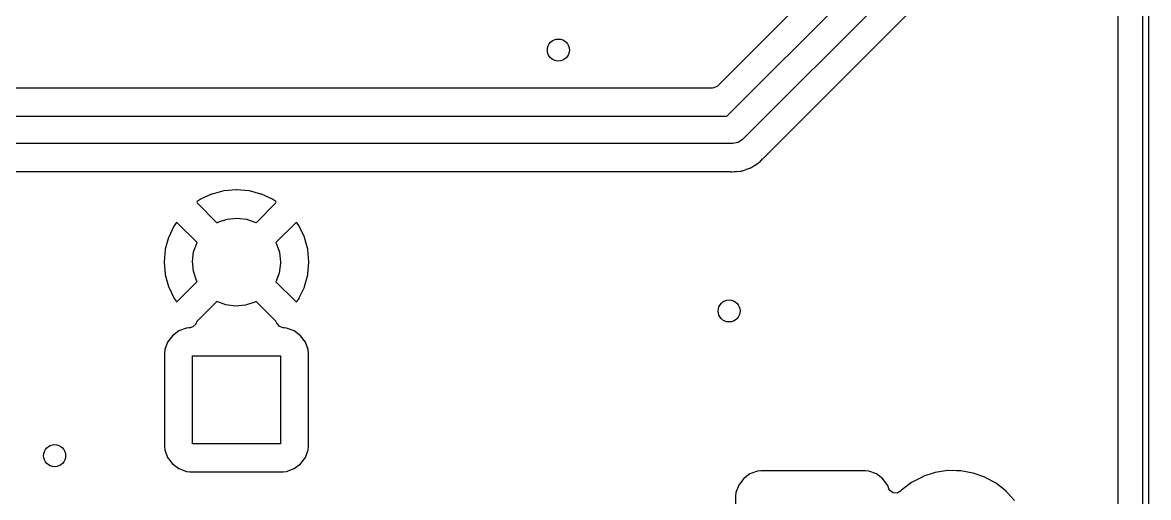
# Model space of a CAD drawing. Extents: x 10 to 287, y -200 to -10.
# Drawn here: x 157.41 to 177.84, y -80.01 to -71.38 of the extents above; entities that cross this region are included whole.
import ezdxf

# ---------------------------------------------------------------- set-up
doc = ezdxf.new("R2010")
doc.units = 0
doc.layers.add('BLACK', color=7, linetype='CONTINUOUS')

msp = doc.modelspace()

# ---------------------------------------------------------------- linework, layer by layer
at = {"layer": 'BLACK', "linetype": 'CONTINUOUS'}
for p, q in [((177.74, -125.135), (177.74, -55.285)), ((177.84, -55.235), (177.84, -125.185)), ((177.281, -57.4262), (177.281, -122.973)), ((172.78, -69.7727), (170.018, -72.5346)), ((170.191, -73.08), (173.367, -69.9048)), ((173.644, -70.3344), (170.472, -73.5068)), ((170.841, -73.8572), (173.674, -71.0241)), ((170.018, -72.5346), (169.955, -72.5686)), ((169.929, -72.5715), (154.696, -72.5715)), ((169.955, -72.5686), (169.929, -72.5715)), ((154.434, -73.08), (170.191, -73.08)), ((170.472, -73.5068), (170.391, -73.561)), ((170.295, -73.58), (154.33, -73.58)), ((170.391, -73.561), (170.295, -73.58)), ((170.702, -73.9705), (170.764, -73.9326)), ((170.764, -73.9326), (170.772, -73.9252)), ((170.772, -73.9252), (170.773, -73.9252)), ((170.773, -73.9252), (170.775, -73.9226)), ((170.775, -73.9226), (170.779, -73.9199)), ((170.779, -73.9199), (170.785, -73.9159)), ((170.785, -73.9159), (170.838, -73.8596)), ((170.838, -73.8596), (170.841, -73.8572)), ((154.343, -74.0885), (170.228, -74.0885)), ((170.228, -74.0885), (170.247, -74.0899)), ((170.247, -74.0899), (170.261, -74.0921)), ((170.261, -74.0921), (170.261, -74.0921)), ((170.261, -74.0921), (170.268, -74.0932)), ((170.268, -74.0932), (170.276, -74.0926)), ((170.276, -74.0926), (170.321, -74.0889)), ((170.276, -74.0926), (170.276, -74.0926)), ((170.321, -74.0889), (170.331, -74.0885)), ((170.331, -74.0885), (170.339, -74.0885)), ((170.339, -74.0885), (170.357, -74.0865)), ((170.357, -74.0865), (170.368, -74.0852)), ((170.368, -74.0852), (170.372, -74.0848)), ((170.372, -74.0848), (170.437, -74.0795)), ((170.437, -74.0795), (170.445, -74.0789)), ((170.437, -74.0795), (170.437, -74.0795)), ((170.445, -74.0789), (170.452, -74.0766)), ((170.452, -74.0766), (170.458, -74.0754)), ((170.458, -74.0754), (170.463, -74.074)), ((170.463, -74.074), (170.471, -74.0732)), ((170.471, -74.0732), (170.539, -74.0483)), ((170.539, -74.0483), (170.543, -74.0468)), ((170.543, -74.0468), (170.606, -74.0266)), ((170.606, -74.0266), (170.613, -74.0244)), ((170.606, -74.0266), (170.606, -74.0266)), ((170.613, -74.0244), (170.619, -74.0206)), ((170.619, -74.0206), (170.625, -74.018)), ((170.625, -74.018), (170.63, -74.0153)), ((170.63, -74.0153), (170.637, -74.0128)), ((170.637, -74.0128), (170.643, -74.0088)), ((170.643, -74.0088), (170.698, -73.9728)), ((170.698, -73.9728), (170.702, -73.9705)), ((160.836, -74.5005), (160.638, -74.5926)), ((160.846, -74.4968), (160.836, -74.5005)), ((161.057, -74.4404), (160.846, -74.4968)), ((161.067, -74.4385), (161.057, -74.4404)), ((161.285, -74.4195), (161.067, -74.4385)), ((161.295, -74.4195), (161.285, -74.4195)), ((161.513, -74.4385), (161.295, -74.4195)), ((161.523, -74.4404), (161.513, -74.4385)), ((161.734, -74.4968), (161.523, -74.4404)), ((161.744, -74.5005), (161.734, -74.4968)), ((161.942, -74.5926), (161.744, -74.5005)), ((160.577, -74.6345), (160.569, -74.645)), ((160.569, -74.645), (160.576, -74.6584)), ((160.576, -74.6584), (160.934, -75.0173)), ((160.629, -74.5981), (160.577, -74.6345)), ((160.638, -74.5926), (160.629, -74.5981)), ((161.646, -75.0165), (162.005, -74.6577)), ((161.951, -74.5981), (161.942, -74.5926)), ((162.002, -74.6339), (161.951, -74.5981)), ((162.012, -74.6459), (162.002, -74.6339)), ((162.005, -74.6577), (162.012, -74.6459)), ((160.949, -75.0081), (161.118, -74.9507)), ((161.118, -74.9507), (161.296, -74.932)), ((161.296, -74.932), (161.473, -74.9531)), ((161.473, -74.9531), (161.641, -75.013)), ((160.151, -75.0805), (160.059, -75.2779)), ((160.156, -75.071), (160.151, -75.0805)), ((160.192, -75.0198), (160.156, -75.071)), ((160.204, -75.0105), (160.192, -75.0198)), ((160.216, -75.0169), (160.204, -75.0105)), ((160.574, -75.3753), (160.216, -75.0169)), ((160.934, -75.0173), (160.949, -75.0081)), ((161.641, -75.013), (161.646, -75.0165)), ((162.364, -75.0176), (162.005, -75.3761)), ((162.377, -75.0106), (162.364, -75.0176)), ((162.387, -75.019), (162.377, -75.0106)), ((162.424, -75.071), (162.387, -75.019)), ((162.429, -75.0805), (162.424, -75.071)), ((162.521, -75.2779), (162.429, -75.0805)), ((160.055, -75.2882), (159.998, -75.4987)), ((160.059, -75.2779), (160.055, -75.2882)), ((160.512, -75.5439), (160.573, -75.3763)), ((160.573, -75.3763), (160.574, -75.3753)), ((162.005, -75.3761), (162.011, -75.3863)), ((162.011, -75.3863), (162.07, -75.5548)), ((162.525, -75.2882), (162.521, -75.2779)), ((162.582, -75.4987), (162.525, -75.2882)), ((159.996, -75.5095), (159.977, -75.7265)), ((159.998, -75.4987), (159.996, -75.5095)), ((160.49, -75.7208), (160.512, -75.5439)), ((162.07, -75.5548), (162.09, -75.732)), ((162.584, -75.5095), (162.582, -75.4987)), ((162.603, -75.7265), (162.584, -75.5095)), ((159.977, -75.7265), (159.977, -75.7375)), ((159.977, -75.7375), (159.996, -75.9545)), ((160.507, -75.8983), (160.49, -75.7208)), ((162.09, -75.7543), (162.065, -75.931)), ((162.09, -75.732), (162.09, -75.7543)), ((162.584, -75.9545), (162.603, -75.7375)), ((162.603, -75.7375), (162.603, -75.7265)), ((159.996, -75.9545), (159.998, -75.9653)), ((159.998, -75.9653), (160.055, -76.1758)), ((160.564, -76.0676), (160.507, -75.8983)), ((162.065, -75.931), (162.005, -76.088)), ((162.525, -76.1758), (162.582, -75.9653)), ((162.582, -75.9653), (162.584, -75.9545)), ((160.055, -76.1758), (160.059, -76.1861)), ((160.059, -76.1861), (160.151, -76.3835)), ((160.216, -76.4464), (160.576, -76.0871)), ((160.576, -76.0871), (160.564, -76.0676)), ((162.005, -76.088), (162.364, -76.4471)), ((162.429, -76.3835), (162.521, -76.1861)), ((162.521, -76.1861), (162.525, -76.1758)), ((160.151, -76.3835), (160.156, -76.393)), ((160.156, -76.393), (160.193, -76.445)), ((162.388, -76.4442), (162.424, -76.393)), ((162.424, -76.393), (162.429, -76.3835)), ((160.193, -76.445), (160.203, -76.4534)), ((160.203, -76.4534), (160.216, -76.4464)), ((160.934, -76.4477), (160.575, -76.8063)), ((161.096, -76.5082), (160.934, -76.4477)), ((161.273, -76.5318), (161.096, -76.5082)), ((161.451, -76.5157), (161.273, -76.5318)), ((161.62, -76.4605), (161.451, -76.5157)), ((161.645, -76.446), (161.62, -76.4605)), ((162.004, -76.8056), (161.645, -76.446)), ((162.364, -76.4471), (162.376, -76.4535)), ((162.376, -76.4535), (162.388, -76.4442)), ((160.575, -76.8063), (160.552, -76.848)), ((162.024, -76.8436), (162.004, -76.8056)), ((160.243, -76.9814), (160.127, -77.0687)), ((160.38, -76.9303), (160.243, -76.9814)), ((160.426, -76.9252), (160.38, -76.9303)), ((160.438, -76.9239), (160.426, -76.9252)), ((160.442, -76.9235), (160.438, -76.9239)), ((160.438, -76.9239), (160.438, -76.9239)), ((160.445, -76.9235), (160.442, -76.9235)), ((160.446, -76.9235), (160.445, -76.9235)), ((160.5, -76.9082), (160.446, -76.9235)), ((160.55, -76.858), (160.5, -76.9082)), ((160.552, -76.848), (160.55, -76.858)), ((162.024, -76.8438), (162.024, -76.8436)), ((162.025, -76.844), (162.024, -76.8438)), ((162.03, -76.8549), (162.025, -76.844)), ((162.032, -76.8538), (162.03, -76.8549)), ((162.068, -76.8998), (162.032, -76.8538)), ((162.135, -76.9235), (162.068, -76.8998)), ((162.138, -76.9235), (162.135, -76.9235)), ((162.142, -76.9239), (162.138, -76.9235)), ((162.157, -76.9255), (162.142, -76.9239)), ((162.142, -76.9239), (162.142, -76.9239)), ((162.2, -76.9303), (162.157, -76.9255)), ((162.337, -76.9814), (162.2, -76.9303)), ((162.453, -77.0687), (162.337, -76.9814)), ((160.039, -77.1853), (159.988, -77.3217)), ((160.127, -77.0687), (160.039, -77.1853)), ((162.541, -77.1853), (162.453, -77.0687)), ((162.592, -77.3217), (162.541, -77.1853)), ((159.988, -77.3217), (159.981, -77.3839)), ((159.981, -77.3839), (159.981, -79.0801)), ((160.49, -79.032), (160.49, -77.432)), ((160.49, -77.432), (162.09, -77.432)), ((162.09, -77.432), (162.09, -79.032)), ((162.599, -77.3839), (162.592, -77.3217)), ((162.599, -79.0801), (162.599, -77.3839)), ((162.09, -79.032), (160.49, -79.032)), ((159.981, -79.0801), (159.988, -79.1423)), ((159.988, -79.1423), (160.039, -79.2787)), ((160.039, -79.2787), (160.127, -79.3953)), ((162.453, -79.3953), (162.541, -79.2787)), ((162.541, -79.2787), (162.592, -79.1423)), ((162.592, -79.1423), (162.599, -79.0801)), ((160.127, -79.3953), (160.243, -79.4826)), ((160.243, -79.4826), (160.38, -79.5337)), ((162.2, -79.5337), (162.337, -79.4826)), ((162.337, -79.4826), (162.453, -79.3953)), ((160.38, -79.5337), (160.442, -79.5405)), ((160.442, -79.5405), (162.138, -79.5405)), ((162.138, -79.5405), (162.2, -79.5337)), ((170.492, -79.6667), (170.404, -79.7833)), ((170.608, -79.5794), (170.492, -79.6667)), ((170.745, -79.5283), (170.608, -79.5794)), ((170.807, -79.5215), (170.745, -79.5283)), ((172.703, -79.5215), (170.807, -79.5215)), ((172.765, -79.5283), (172.703, -79.5215)), ((172.902, -79.5794), (172.765, -79.5283)), ((173.018, -79.6667), (172.902, -79.5794)), ((173.106, -79.7833), (173.018, -79.6667)), ((173.743, -79.6295), (173.551, -79.7292)), ((173.747, -79.6271), (173.743, -79.6295)), ((173.743, -79.6295), (173.743, -79.6295)), ((173.967, -79.5551), (173.747, -79.6271)), ((174.196, -79.5201), (173.967, -79.5551)), ((174.202, -79.5202), (174.196, -79.5201)), ((174.355, -79.5221), (174.202, -79.5202)), ((174.202, -79.5202), (174.202, -79.5202)), ((174.428, -79.5229), (174.355, -79.5221)), ((174.433, -79.5238), (174.428, -79.5229)), ((174.433, -79.5239), (174.433, -79.5238)), ((174.651, -79.5627), (174.433, -79.5239)), ((174.656, -79.5636), (174.651, -79.5627)), ((174.651, -79.5627), (174.651, -79.5627)), ((174.661, -79.5653), (174.656, -79.5636)), ((174.869, -79.6392), (174.661, -79.5653)), ((174.661, -79.5653), (174.661, -79.5653)), ((174.874, -79.6409), (174.869, -79.6392)), ((174.869, -79.6392), (174.869, -79.6392)), ((174.879, -79.6434), (174.874, -79.6409)), ((175.073, -79.7503), (174.879, -79.6434)), ((174.879, -79.6434), (174.879, -79.6434)), ((170.404, -79.7833), (170.353, -79.9197)), ((173.109, -79.7917), (173.106, -79.7833)), ((173.13, -79.8486), (173.109, -79.7917)), ((173.109, -79.7917), (173.109, -79.7917)), ((173.149, -79.8821), (173.13, -79.8486)), ((173.207, -79.9234), (173.149, -79.8821)), ((173.339, -79.8914), (173.278, -79.9268)), ((173.346, -79.8839), (173.339, -79.8914)), ((173.357, -79.8731), (173.346, -79.8839)), ((173.389, -79.8486), (173.357, -79.8731)), ((173.538, -79.7372), (173.389, -79.8486)), ((173.542, -79.7341), (173.538, -79.7372)), ((173.538, -79.7372), (173.538, -79.7372)), ((173.551, -79.7292), (173.542, -79.7341)), ((175.077, -79.7528), (175.073, -79.7503)), ((175.073, -79.7503), (175.073, -79.7503)), ((175.081, -79.756), (175.077, -79.7528)), ((175.255, -79.8932), (175.081, -79.756)), ((175.081, -79.756), (175.081, -79.756)), ((175.259, -79.8964), (175.255, -79.8932)), ((175.255, -79.8932), (175.255, -79.8932)), ((170.353, -79.9197), (170.346, -79.9819)), ((170.346, -79.9819), (170.346, -81.7086)), ((173.278, -79.9268), (173.207, -79.9234)), ((175.283, -79.9227), (175.259, -79.8964)), ((175.409, -80.0618), (175.283, -79.9227))]:
    msp.add_line(p, q, dxfattribs=at)
at = {"layer": 'BLACK'}
for centre in [(167.132, -71.882), (170.23, -76.62), (157.988, -79.248)]:
    msp.add_circle(centre, 0.2, dxfattribs=at)

doc.saveas('drawing.dxf')
